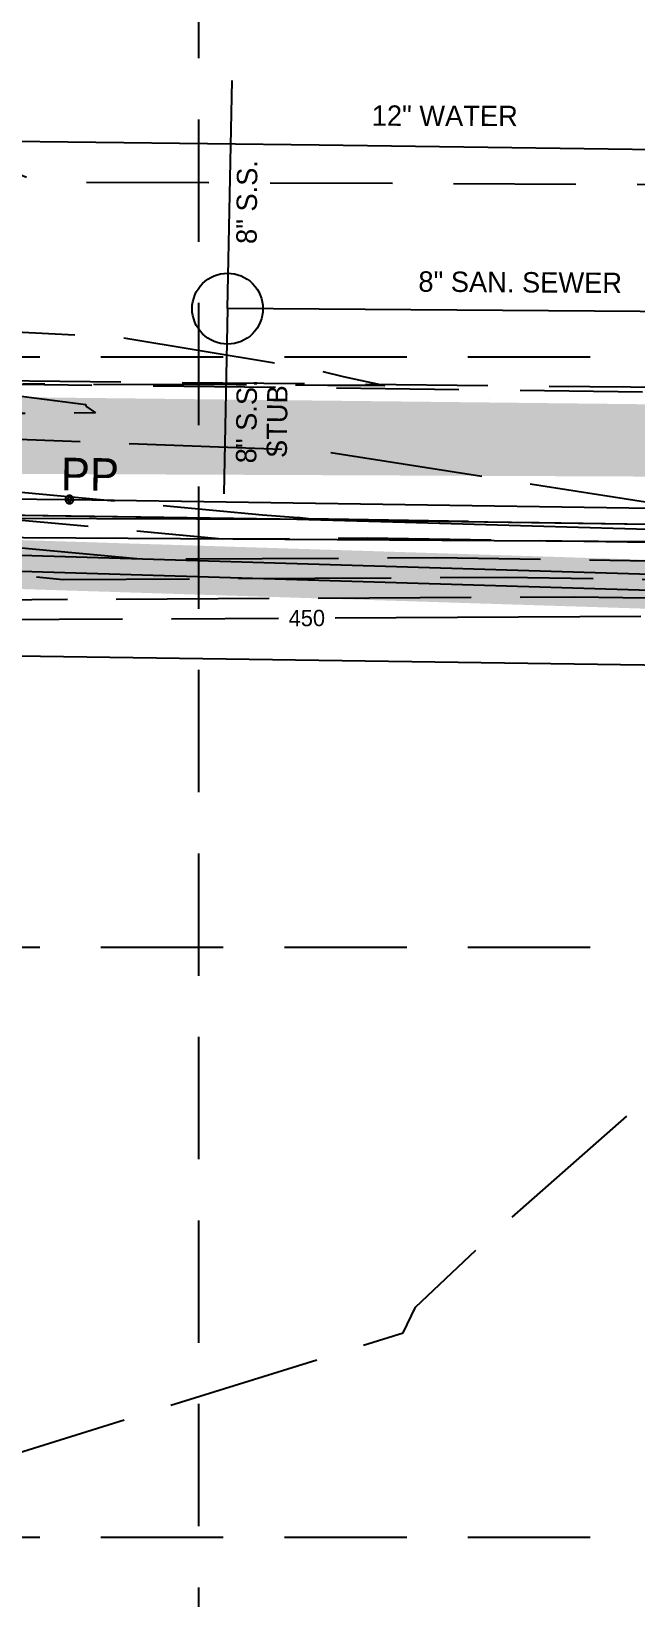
# Model space of a CAD drawing. Header units: inches. Extents: x 2439273 to 2445077, y 7048639 to 7057917.
# Drawn here: x 2440397.7 to 2440545.9, y 7053987 to 7054371.1 of the extents above; entities that cross this region are included whole.
import ezdxf
from ezdxf.enums import TextEntityAlignment as Align

# ---------------------------------------------------------------- set-up
doc = ezdxf.new("R2010")
doc.units = ezdxf.units.IN
doc.header["$LTSCALE"] = 300
doc.header["$MEASUREMENT"] = 0
for name, pattern in [('DASHED', [0.29, 0.25, -0.04]), ('DASHED2', [0.15, 0.1, -0.05]), ('DASHEDX2', [0.165, 0.125, -0.04]), ('FENCELINE1', [1.28, 0.5, -0.1, 0.08, -0.1, 0.5]), ('HIDDEN', [0.375, 0.25, -0.125]), ('PHANTOM', [4.25, 3.5, -0.15, 0.15, -0.15, 0.15, -0.15])]:
    doc.linetypes.add(name, pattern=pattern)
for name, color, linetype in [('BOUNDARY', 24, 'PHANTOM'), ('DRAINAGE_AREA', 250, 'DASHEDX2'), ('EC', 43, 'DASHEDX2'), ('GRID', 254, 'HIDDEN'), ('LIMITS OF DISTURBANCE', 1, 'HIDDEN'), ('new', 3, 'Continuous'), ('PAVE', 10, 'Continuous'), ('PC', 43, 'DASHEDX2')]:
    doc.layers.add(name, color=color, linetype=linetype)
doc.styles.add('TMODELF', font='tmodelf')

msp = doc.modelspace()

# ---------------------------------------------------------------- linework, layer by layer
at = {"layer": 'BOUNDARY', "color": 7, "linetype": 'Continuous', "flags": 128}
for points in [[(2440510.05, 7054281.02), (2440510.05, 7054281.02), (2440510.05, 7054281.02), (2440510.05, 7054281.02), (2440510.05, 7054281.02), (2440510.05, 7054281.02), (2440510.05, 7054281.02), (2440510.05, 7054281.02), (2440510.05, 7054281.02), (2440510.05, 7054281.02), (2440510.05, 7054281.02), (2440510.05, 7054281.02), (2440510.05, 7054281.02), (2440510.05, 7054281.02), (2440510.05, 7054281.02), (2440510.05, 7054281.02), (2440510.05, 7054281.02), (2440510.05, 7054281.02), (2440510.05, 7054281.02), (2440510.05, 7054281.02), (2440510.05, 7054281.02), (2440510.05, 7054281.02), (2440510.05, 7054281.02), (2440510.05, 7054281.02), (2440510.05, 7054281.02), (2440510.05, 7054281.02), (2440510.05, 7054281.02), (2440510.05, 7054281.02), (2440510.05, 7054281.02), (2440510.05, 7054281.02), (2440510.05, 7054281.02), (2440510.05, 7054281.02), (2440510.05, 7054281.02), (2440510.05, 7054281.02), (2440510.05, 7054281.02), (2440510.05, 7054281.02), (2440510.05, 7054281.02), (2440510.05, 7054281.02), (2440510.05, 7054281.02), (2440510.05, 7054281.02), (2440510.05, 7054281.02), (2440510.05, 7054281.02), (2440510.05, 7054281.02), (2440510.05, 7054281.02), (2440510.05, 7054281.02), (2440510.05, 7054281.02), (2440510.05, 7054281.02), (2440510.05, 7054281.02), (2440510.05, 7054281.02), (2440510.05, 7054281.02), (2440510.05, 7054281.02), (2440510.05, 7054281.02), (2440510.05, 7054281.02), (2440510.05, 7054281.02), (2440510.05, 7054281.02), (2440510.05, 7054281.02), (2440510.05, 7054281.02), (2440510.05, 7054281.02), (2440510.05, 7054281.02), (2440510.05, 7054281.02), (2440510.05, 7054281.02), (2440510.05, 7054281.02), (2440510.05, 7054281.02), (2440510.05, 7054281.02), (2440510.05, 7054281.02), (2440510.05, 7054281.02), (2440510.05, 7054281.02), (2440510.05, 7054281.02), (2440510.05, 7054281.02), (2440510.05, 7054281.02), (2440510.05, 7054281.02), (2440510.05, 7054281.02), (2440510.05, 7054281.02), (2440510.05, 7054281.02), (2440510.05, 7054281.02), (2440510.05, 7054281.02), (2440510.05, 7054281.02), (2440510.05, 7054281.02), (2440510.05, 7054281.02), (2440510.05, 7054281.02), (2440510.05, 7054281.02), (2440510.05, 7054281.02), (2440510.05, 7054281.02), (2440510.05, 7054281.02), (2440510.05, 7054281.02), (2440510.05, 7054281.02), (2440510.05, 7054281.02), (2440510.05, 7054281.02), (2440510.05, 7054281.02), (2440510.05, 7054281.02), (2440510.05, 7054281.02), (2440510.05, 7054281.02), (2440510.05, 7054281.02), (2440510.05, 7054281.02), (2440510.05, 7054281.02), (2440510.05, 7054281.02), (2440510.05, 7054281.02), (2440510.05, 7054281.02), (2440510.05, 7054281.02), (2440510.05, 7054281.02), (2440510.05, 7054281.02), (2440510.05, 7054281.02)], [(2440510.05, 7054281.02), (2440510.05, 7054281.02), (2440510.05, 7054281.02), (2440510.05, 7054281.02), (2440510.05, 7054281.02), (2440510.05, 7054281.02), (2440510.05, 7054281.02), (2440510.05, 7054281.02), (2440510.05, 7054281.02), (2440510.05, 7054281.02), (2440510.05, 7054281.02), (2440510.05, 7054281.02), (2440510.05, 7054281.02), (2440510.05, 7054281.02), (2440510.05, 7054281.02), (2440510.05, 7054281.02), (2440510.05, 7054281.02), (2440510.05, 7054281.02), (2440510.05, 7054281.02), (2440510.05, 7054281.02), (2440510.05, 7054281.02), (2440510.05, 7054281.02), (2440510.05, 7054281.02), (2440510.05, 7054281.02), (2440510.05, 7054281.02), (2440510.05, 7054281.02), (2440510.05, 7054281.02), (2440510.05, 7054281.02), (2440510.05, 7054281.02), (2440510.05, 7054281.02), (2440510.05, 7054281.02), (2440510.05, 7054281.02), (2440510.05, 7054281.02), (2440510.05, 7054281.02), (2440510.05, 7054281.02), (2440510.05, 7054281.02), (2440510.05, 7054281.02), (2440510.05, 7054281.02), (2440510.05, 7054281.02), (2440510.05, 7054281.02), (2440510.05, 7054281.02), (2440510.05, 7054281.02), (2440510.05, 7054281.02), (2440510.05, 7054281.02), (2440510.05, 7054281.02), (2440510.05, 7054281.02), (2440510.05, 7054281.02), (2440510.05, 7054281.02), (2440510.05, 7054281.02), (2440510.05, 7054281.02), (2440510.05, 7054281.02), (2440510.05, 7054281.02), (2440510.05, 7054281.02), (2440510.05, 7054281.02), (2440510.05, 7054281.02), (2440510.05, 7054281.02), (2440510.05, 7054281.02), (2440510.05, 7054281.02), (2440510.05, 7054281.02), (2440510.05, 7054281.02), (2440510.05, 7054281.02), (2440510.05, 7054281.02), (2440510.05, 7054281.02), (2440510.05, 7054281.02), (2440510.05, 7054281.02), (2440510.05, 7054281.02), (2440510.05, 7054281.02), (2440510.05, 7054281.02), (2440510.05, 7054281.02), (2440510.05, 7054281.02), (2440510.05, 7054281.02), (2440510.05, 7054281.02), (2440510.05, 7054281.02), (2440510.05, 7054281.02), (2440510.05, 7054281.02), (2440510.05, 7054281.02), (2440510.05, 7054281.02), (2440510.05, 7054281.02), (2440510.05, 7054281.02), (2440510.05, 7054281.02), (2440510.05, 7054281.02), (2440510.05, 7054281.02), (2440510.05, 7054281.02), (2440510.05, 7054281.02), (2440510.05, 7054281.02), (2440510.05, 7054281.02), (2440510.05, 7054281.02), (2440510.05, 7054281.02), (2440510.05, 7054281.02), (2440510.05, 7054281.02), (2440510.05, 7054281.02), (2440510.05, 7054281.02), (2440510.05, 7054281.02), (2440510.05, 7054281.02), (2440510.05, 7054281.02), (2440510.05, 7054281.02), (2440510.05, 7054281.02), (2440510.05, 7054281.02), (2440510.05, 7054281.02), (2440510.05, 7054281.02), (2440510.05, 7054281.02), (2440510.05, 7054281.02)], [(2440407.29, 7054256.3), (2440407.29, 7054256.3), (2440407.29, 7054256.3), (2440407.29, 7054256.3), (2440407.29, 7054256.3), (2440407.29, 7054256.3), (2440407.29, 7054256.3), (2440407.29, 7054256.3), (2440407.29, 7054256.3), (2440407.29, 7054256.3), (2440407.29, 7054256.3), (2440407.29, 7054256.3), (2440407.29, 7054256.3), (2440407.29, 7054256.3), (2440407.29, 7054256.3), (2440407.29, 7054256.3), (2440407.29, 7054256.3), (2440407.29, 7054256.3), (2440407.29, 7054256.3), (2440407.29, 7054256.3), (2440407.29, 7054256.3), (2440407.29, 7054256.3), (2440407.29, 7054256.3), (2440407.29, 7054256.3), (2440407.29, 7054256.3), (2440407.29, 7054256.3), (2440407.29, 7054256.3), (2440407.29, 7054256.3), (2440407.29, 7054256.3), (2440407.29, 7054256.3), (2440407.29, 7054256.3), (2440407.29, 7054256.3), (2440407.29, 7054256.3), (2440407.29, 7054256.3), (2440407.29, 7054256.3), (2440407.29, 7054256.3), (2440407.29, 7054256.3), (2440407.29, 7054256.3), (2440407.29, 7054256.3), (2440407.29, 7054256.3), (2440407.29, 7054256.3), (2440407.29, 7054256.3), (2440407.29, 7054256.3), (2440407.29, 7054256.3), (2440407.29, 7054256.3), (2440407.29, 7054256.3), (2440407.29, 7054256.3), (2440407.29, 7054256.3), (2440407.29, 7054256.3), (2440407.29, 7054256.3), (2440407.29, 7054256.3), (2440407.29, 7054256.3), (2440407.29, 7054256.3), (2440407.29, 7054256.3), (2440407.29, 7054256.3), (2440407.29, 7054256.3), (2440407.29, 7054256.3), (2440407.29, 7054256.3), (2440407.29, 7054256.3), (2440407.29, 7054256.3), (2440407.29, 7054256.3), (2440407.29, 7054256.3), (2440407.29, 7054256.3), (2440407.29, 7054256.3), (2440407.29, 7054256.3), (2440407.29, 7054256.3), (2440407.29, 7054256.3), (2440407.29, 7054256.3), (2440407.29, 7054256.3), (2440407.29, 7054256.3), (2440407.29, 7054256.3), (2440407.29, 7054256.3), (2440407.29, 7054256.3), (2440407.29, 7054256.3), (2440407.29, 7054256.3), (2440407.29, 7054256.3), (2440407.29, 7054256.3), (2440407.29, 7054256.3), (2440407.29, 7054256.3), (2440407.29, 7054256.3), (2440407.29, 7054256.3), (2440407.29, 7054256.3), (2440407.29, 7054256.3), (2440407.29, 7054256.3), (2440407.29, 7054256.3), (2440407.29, 7054256.3), (2440407.29, 7054256.3), (2440407.29, 7054256.3), (2440407.29, 7054256.3), (2440407.29, 7054256.3), (2440407.29, 7054256.3), (2440407.29, 7054256.3), (2440407.29, 7054256.3), (2440407.29, 7054256.3), (2440407.29, 7054256.3), (2440407.29, 7054256.3), (2440407.29, 7054256.3), (2440407.29, 7054256.3), (2440407.29, 7054256.3), (2440407.29, 7054256.3), (2440407.29, 7054256.3), (2440407.29, 7054256.3)], [(2440407.29, 7054256.3), (2440407.29, 7054256.3), (2440407.29, 7054256.3), (2440407.29, 7054256.3), (2440407.29, 7054256.3), (2440407.29, 7054256.3), (2440407.29, 7054256.3), (2440407.29, 7054256.3), (2440407.29, 7054256.3), (2440407.29, 7054256.3), (2440407.29, 7054256.3), (2440407.29, 7054256.3), (2440407.29, 7054256.3), (2440407.29, 7054256.3), (2440407.29, 7054256.3), (2440407.29, 7054256.3), (2440407.29, 7054256.3), (2440407.29, 7054256.3), (2440407.29, 7054256.3), (2440407.29, 7054256.3), (2440407.29, 7054256.3), (2440407.29, 7054256.3), (2440407.29, 7054256.3), (2440407.29, 7054256.3), (2440407.29, 7054256.3), (2440407.29, 7054256.3), (2440407.29, 7054256.3), (2440407.29, 7054256.3), (2440407.29, 7054256.3), (2440407.29, 7054256.3), (2440407.29, 7054256.3), (2440407.29, 7054256.3), (2440407.29, 7054256.3), (2440407.29, 7054256.3), (2440407.29, 7054256.3), (2440407.29, 7054256.3), (2440407.29, 7054256.3), (2440407.29, 7054256.3), (2440407.29, 7054256.3), (2440407.29, 7054256.3), (2440407.29, 7054256.3), (2440407.29, 7054256.3), (2440407.29, 7054256.3), (2440407.29, 7054256.3), (2440407.29, 7054256.3), (2440407.29, 7054256.3), (2440407.29, 7054256.3), (2440407.29, 7054256.3), (2440407.29, 7054256.3), (2440407.29, 7054256.3), (2440407.29, 7054256.3), (2440407.29, 7054256.3), (2440407.29, 7054256.3), (2440407.29, 7054256.3), (2440407.29, 7054256.3), (2440407.29, 7054256.3), (2440407.29, 7054256.3), (2440407.29, 7054256.3), (2440407.29, 7054256.3), (2440407.29, 7054256.3), (2440407.29, 7054256.3), (2440407.29, 7054256.3), (2440407.29, 7054256.3), (2440407.29, 7054256.3), (2440407.29, 7054256.3), (2440407.29, 7054256.3), (2440407.29, 7054256.3), (2440407.29, 7054256.3), (2440407.29, 7054256.3), (2440407.29, 7054256.3), (2440407.29, 7054256.3), (2440407.29, 7054256.3), (2440407.29, 7054256.3), (2440407.29, 7054256.3), (2440407.29, 7054256.3), (2440407.29, 7054256.3), (2440407.29, 7054256.3), (2440407.29, 7054256.3), (2440407.29, 7054256.3), (2440407.29, 7054256.3), (2440407.29, 7054256.3), (2440407.29, 7054256.3), (2440407.29, 7054256.3), (2440407.29, 7054256.3), (2440407.29, 7054256.3), (2440407.29, 7054256.3), (2440407.29, 7054256.3), (2440407.29, 7054256.3), (2440407.29, 7054256.3), (2440407.29, 7054256.3), (2440407.29, 7054256.3), (2440407.29, 7054256.3), (2440407.29, 7054256.3), (2440407.29, 7054256.3), (2440407.29, 7054256.3), (2440407.29, 7054256.3), (2440407.29, 7054256.3), (2440407.29, 7054256.3), (2440407.29, 7054256.3), (2440407.29, 7054256.3), (2440407.29, 7054256.3), (2440407.29, 7054256.3)]]:
    msp.add_lwpolyline(points, close=True, dxfattribs=at)
for points in [[(2439892.07, 7053268.9), (2439901.69, 7054259.57), (2440742.68, 7054247.5), (2441794.56, 7054242.16), (2442795.54, 7052844.24), (2441884.27, 7052132.52)], [(2439892.07, 7053268.9), (2439901.69, 7054259.57), (2440742.68, 7054247.5), (2441794.56, 7054242.16), (2442795.54, 7052844.24), (2441884.27, 7052132.52)], [(2441887.27, 7052134.87), (2442552.74, 7052654.61), (2442674.12, 7053013.8), (2441794.56, 7054242.16), (2440742.68, 7054247.5), (2440741.35, 7054212.88), (2439984.36, 7054223.74)], [(2441887.27, 7052134.87), (2442552.74, 7052654.61), (2442674.12, 7053013.8), (2441794.56, 7054242.16), (2440742.68, 7054247.5), (2440741.35, 7054212.88), (2439984.36, 7054223.74)]]:
    msp.add_lwpolyline(points, dxfattribs=at)
at = {"layer": 'DRAINAGE_AREA', "color": 7, "linetype": 'DASHED', "const_width": 12, "flags": 128}
msp.add_lwpolyline([(2439927.07, 7054255.07), (2439929, 7054280.67), (2440619.13, 7054272.87), (2440855.12, 7054286.63), (2440930.94, 7054296.79), (2440991.18, 7054326.33), (2441067.88, 7054375.23), (2441071.55, 7054382.41), (2441083.37, 7054409.11), (2441093.7, 7054436.41), (2441102.52, 7054464.23), (2441109.8, 7054492.51), (2441115.51, 7054521.14), (2441119.64, 7054550.03), (2441122.27, 7054580.2), (2441123.39, 7054633.45), (2441123.9, 7054697.01), (2441123.48, 7054712.77), (2441123.62, 7054716.48), (2441124.04, 7054720.63), (2441124.71, 7054724.75), (2441125.63, 7054728.83), (2441126.79, 7054732.83), (2441128.2, 7054736.76), (2441129.84, 7054740.6), (2441131.83, 7054744.54), (2441135.13, 7054750.24), (2441136.03, 7054750.97), (2441181.58, 7054821.94), (2441182.94, 7054829.74), (2441210.98, 7054875.68), (2441225.67, 7054901.14), (2441239.01, 7054927.69), (2441250.75, 7054954.57), (2441261.02, 7054982.05), (2441262.65, 7054987.25), (2441028.19, 7055347.34), (2440803.32, 7055658.83), (2441025.73, 7055819.69), (2441064.92, 7055847.87), (2441219.34, 7055672.43), (2441244.56, 7055582.88), (2441412.53, 7055388.63), (2441492.49, 7055285.2), (2441504.9, 7055234.59), (2441580.85, 7055211.59), (2441610.78, 7055078.31), (2441748.83, 7054649.57), (2441766.62, 7054624.73)], dxfattribs=at)
msp.add_lwpolyline([(2442339.33, 7052488.11), (2441944.32, 7053038.98), (2441425.83, 7053529.27), (2440720.64, 7053748.87), (2440182.82, 7053976.89), (2439984.74, 7054187.38), (2439927.07, 7054255.07), (2441797.82, 7054196.27), (2442649.46, 7053003.31), (2442524.18, 7052632.56), (2442339.33, 7052488.11)], close=True, dxfattribs=at)
at = {"layer": 'EC', "color": 43, "linetype": 'DASHEDX2', "flags": 128}
for points in [[(2440179.48, 7054311.04), (2440228.46, 7054304.74), (2440251.32, 7054301.8), (2440311.35, 7054299.49), (2440346.02, 7054300.09), (2440352.83, 7054299.01), (2440351.47, 7054302.62), (2440354.03, 7054302.73), (2440366.02, 7054298.87), (2440419.65, 7054296.08), (2440466.49, 7054288.32), (2440474.14, 7054286.45), (2440484.36, 7054284.27), (2440470.31, 7054284.31), (2440447.9, 7054284.41), (2440395.65, 7054284.63), (2440393.7, 7054284.18), (2440385.04, 7054282.71), (2440375.62, 7054282.84), (2440374.14, 7054282.89), (2440367.27, 7054284.28), (2440374.05, 7054281.49), (2440378.25, 7054281.68), (2440385.07, 7054281.57), (2440390.74, 7054282.27), (2440411.08, 7054279.6), (2440411.09, 7054279.23), (2440413.4, 7054277.56), (2440382.9, 7054277.35), (2440376.19, 7054277.98), (2440365.07, 7054277.99), (2440365.53, 7054279.74), (2440365.48, 7054280.17), (2440362.04, 7054284.1), (2440361.79, 7054284.88), (2440349.92, 7054285.11), (2440289.39, 7054285.49), (2440268.04, 7054285.69), (2440233.26, 7054285.81), (2440233.29, 7054283.23), (2440205.43, 7054281.64), (2440205.6, 7054280.37), (2440205.82, 7054276.65), (2440220.41, 7054267.86), (2440181.75, 7054275.82), (2440114.02, 7054273.57), (2440138.91, 7054255.4), (2440233.18, 7054262.02), (2440241.41, 7054262.5), (2440243.67, 7054262.5), (2440268.89, 7054271.86), (2440321.78, 7054269.75), (2440353.91, 7054272.65), (2440378.69, 7054272.29), (2440394.51, 7054271.1), (2440468.4, 7054268.29), (2440559.88, 7054253.94), (2440560.63, 7054253.92), (2440653.9, 7054251.98), (2440702.3, 7054253.55), (2440741.41, 7054255.03), (2440758.5, 7054253.81), (2440760.27, 7054253.45), (2440762, 7054253.65), (2440811.38, 7054254.09)], [(2439842.19, 7054265.46), (2439863.76, 7054263.3), (2439864.41, 7054263.25), (2439865.05, 7054263.13), (2439865.68, 7054262.94), (2439866.28, 7054262.69), (2439866.84, 7054262.47), (2439867.37, 7054262.19), (2439867.86, 7054261.85), (2439868.32, 7054261.46), (2439868.69, 7054261.08), (2439869.12, 7054260.76), (2439873.75, 7054257.75), (2439875.05, 7054256.33), (2439880.36, 7054253.31), (2439902.22, 7054257.08), (2439902.6, 7054256.8), (2439903.43, 7054256.94), (2439938.28, 7054253.1), (2439943.52, 7054255.01), (2439989.67, 7054268.68), (2440026.09, 7054246.88), (2440059.04, 7054247.55), (2440130.13, 7054247.38), (2440154.46, 7054246.97), (2440234.77, 7054249.62), (2440248.34, 7054249.36), (2440339.55, 7054250.11), (2440344.8, 7054250), (2440371.28, 7054253.5), (2440444.47, 7054246.7), (2440480.07, 7054246.88), (2440559.75, 7054245.68), (2440573.88, 7054245.37), (2440652.57, 7054243.44), (2440674.24, 7054244.76), (2440738.9, 7054248.01), (2440743, 7054248.16), (2440743.52, 7054248.13), (2440754.35, 7054245.95), (2440764.95, 7054247.16), (2440839.16, 7054247.82), (2440860.07, 7054248), (2440942.79, 7054247.46), (2440961.65, 7054246.82), (2441047.75, 7054246.14), (2441076.04, 7054245.62), (2441104.51, 7054246.06), (2441192.22, 7054247.19), (2441273.8, 7054246.08), (2441294.9, 7054245.99), (2441355.11, 7054246.96), (2441380.18, 7054247.36), (2441446.45, 7054246.45), (2441470, 7054246.24), (2441531.65, 7054243.42), (2441560.94, 7054243.28), (2441629.77, 7054243.74), (2441649.54, 7054243.33), (2441712.19, 7054254.87), (2441726.15, 7054255.94), (2441736.6, 7054263.07)], [(2439866.91, 7054245.35), (2439884.69, 7054235.23), (2439892.75, 7054236.62), (2439902.93, 7054229.03), (2439925.43, 7054232.94), (2439941.34, 7054231.18), (2439972.32, 7054242.53), (2439997.46, 7054249.97), (2440017.3, 7054238.09), (2440080.15, 7054239.38), (2440119.71, 7054239.29), (2440172.54, 7054238.39), (2440215.7, 7054239.81), (2440263.86, 7054238.89), (2440311, 7054239.28), (2440356.21, 7054238.36), (2440369.3, 7054240.09), (2440405.47, 7054236.72), (2440513.94, 7054237.27), (2440558.33, 7054236.6), (2440608.69, 7054235.5), (2440651.34, 7054234.45), (2440706.64, 7054237.83), (2440742.54, 7054239.63), (2440748.43, 7054238.45), (2440767.89, 7054240.66), (2440814.81, 7054241.08), (2440861.39, 7054241.48), (2440913.79, 7054241.14), (2440961.97, 7054239.51), (2441016.79, 7054239.08), (2441076.2, 7054237.97), (2441136, 7054238.9), (2441191.83, 7054239.62), (2441243.77, 7054238.92), (2441295.3, 7054238.68), (2441330.5, 7054239.25), (2441380.95, 7054240.05), (2441419.66, 7054239.52), (2441470.11, 7054239.06), (2441506.04, 7054237.42), (2441563.37, 7054237.15), (2441604.15, 7054237.42), (2441650.77, 7054236.44), (2441687.34, 7054243.18), (2441731.14, 7054246.54), (2441763.89, 7054268.91)], [(2439884.3, 7054227.65), (2439886.86, 7054226.19), (2439888.02, 7054226.39), (2439903.09, 7054215.14), (2439936.42, 7054220.94), (2439942.87, 7054220.22), (2439986.72, 7054236.28), (2440001.35, 7054240.62), (2440012.9, 7054233.7), (2440090.71, 7054235.3), (2440114.51, 7054235.24), (2440181.58, 7054234.1), (2440206.17, 7054234.91), (2440271.62, 7054233.66), (2440296.73, 7054233.86), (2440361.92, 7054232.53), (2440368.31, 7054233.38), (2440385.98, 7054231.73), (2440530.87, 7054232.47), (2440557.62, 7054232.06), (2440626.1, 7054230.56), (2440650.72, 7054229.96), (2440722.84, 7054234.36), (2440742.28, 7054235.34), (2440745.47, 7054234.7), (2440769.37, 7054237.42), (2440802.64, 7054237.71), (2440862.06, 7054238.22), (2440899.29, 7054237.98), (2440962.13, 7054235.85), (2441001.31, 7054235.55), (2441076.28, 7054234.15), (2441151.74, 7054235.32), (2441191.64, 7054235.84), (2441228.75, 7054235.33), (2441295.5, 7054235.03), (2441318.19, 7054235.4), (2441381.33, 7054236.4), (2441406.26, 7054236.06), (2441470.16, 7054235.48), (2441493.24, 7054234.42), (2441564.59, 7054234.08), (2441591.35, 7054234.26), (2441651.38, 7054233), (2441674.91, 7054237.33), (2441733.63, 7054241.84), (2441777.54, 7054271.83)], [(2439854.26, 7054255.85), (2439864.43, 7054254.83), (2439864.73, 7054254.8), (2439865.03, 7054254.75), (2439865.33, 7054254.66), (2439865.61, 7054254.54), (2439865.88, 7054254.43), (2439866.13, 7054254.3), (2439866.36, 7054254.14), (2439866.57, 7054253.96), (2439866.75, 7054253.78), (2439866.95, 7054253.63), (2439869.13, 7054252.21), (2439869.75, 7054251.54), (2439882.52, 7054244.27), (2439897.49, 7054246.85), (2439902.76, 7054242.91), (2439914.43, 7054244.94), (2439939.81, 7054242.14), (2439957.92, 7054248.77), (2439993.56, 7054259.33), (2440021.7, 7054242.49), (2440069.6, 7054243.47), (2440124.92, 7054243.34), (2440163.5, 7054242.68), (2440225.23, 7054244.72), (2440256.1, 7054244.13), (2440325.28, 7054244.7), (2440350.51, 7054244.18), (2440370.29, 7054246.79), (2440424.97, 7054241.71), (2440497.01, 7054242.08), (2440559.04, 7054241.14), (2440591.28, 7054240.43), (2440651.96, 7054238.95), (2440690.44, 7054241.3), (2440742.81, 7054243.92), (2440751.39, 7054242.2), (2440766.42, 7054243.91), (2440826.99, 7054244.45), (2440860.73, 7054244.74), (2440928.29, 7054244.3), (2440961.81, 7054243.17), (2441032.27, 7054242.61), (2441076.12, 7054241.8), (2441120.25, 7054242.48), (2441192.03, 7054243.4), (2441258.79, 7054242.5), (2441295.1, 7054242.34), (2441342.8, 7054243.1), (2441380.57, 7054243.7), (2441433.06, 7054242.99), (2441470.06, 7054242.65), (2441518.85, 7054240.42), (2441562.16, 7054240.21), (2441616.96, 7054240.58), (2441650.16, 7054239.88), (2441699.76, 7054249.02), (2441728.65, 7054251.24), (2441732.81, 7054254.08)], [(2440095.98, 7053988.41), (2440211.79, 7054025.02), (2440255.41, 7054030.92), (2440288.43, 7054022.72), (2440323.25, 7054026.05), (2440376.79, 7054016.94), (2440488.83, 7054051.99), (2440491.9, 7054058.23), (2440509.92, 7054075.35), (2440568.35, 7054126.66), (2440578.74, 7054150.99), (2440652.97, 7054176.71), (2440703.37, 7054179.5), (2440739.73, 7054177.3), (2440750.16, 7054187.42), (2440762.16, 7054229.77), (2440772.32, 7054230.93), (2440778.3, 7054230.98), (2440863.39, 7054231.7), (2440870.28, 7054231.65), (2440962.44, 7054228.54), (2440970.35, 7054228.48), (2441076.44, 7054226.51), (2441183.23, 7054228.16), (2441191.25, 7054228.27), (2441198.71, 7054228.16), (2441267.61, 7054227.85), (2441290.26, 7054225.9), (2441293.79, 7054225.18), (2441296.13, 7054225.56), (2441298.21, 7054225.37), (2441299.85, 7054225.71), (2441303.45, 7054225.19), (2441305.19, 7054225.9), (2441376.49, 7054226.99), (2441380.09, 7054226.7), (2441382.36, 7054226.74), (2441458.47, 7054225.9), (2441456.22, 7054191.72), (2441482.13, 7054191.11), (2441498.88, 7054218.78), (2441571.66, 7054223.1), (2441571.41, 7054225.17), (2441572.32, 7054225.8), (2441648.52, 7054222.35), (2441650.14, 7054222.92), (2441652.59, 7054222.68), (2441654.75, 7054223.55), (2441658.79, 7054223.08), (2441662.8, 7054223.01), (2441712.41, 7054223.01), (2441717.12, 7054221.83), (2441725.96, 7054221.7), (2441732.07, 7054221.27), (2441742.21, 7054223.59), (2441780.41, 7054256.75)]]:
    msp.add_lwpolyline(points, dxfattribs=at)
at = {"layer": 'EC', "color": 43, "linetype": 'DASHED', "flags": 128}
for points in [[(2440343.36, 7054258.1), (2440366.2, 7054259.41), (2440372.27, 7054260.21), (2440454.37, 7054252.58), (2440462, 7054252), (2440463.63, 7054251.94), (2440465.65, 7054251.63), (2440560.29, 7054250.07), (2440600.58, 7054249.22), (2440653.19, 7054247.93), (2440658.04, 7054248.23), (2440672.54, 7054248.96), (2440742.21, 7054251.6), (2440751.01, 7054250.97), (2440757.31, 7054249.7), (2440763.47, 7054250.4), (2440848.43, 7054251.16)], [(2440472.18, 7054227.28), (2440547.8, 7054227.67), (2440556.91, 7054227.53), (2440643.5, 7054225.62), (2440650.11, 7054225.46), (2440739.04, 7054230.9), (2440742.02, 7054231.05), (2440742.51, 7054230.95), (2440770.84, 7054234.17), (2440790.47, 7054234.35), (2440862.72, 7054234.96), (2440884.79, 7054234.82), (2440962.28, 7054232.2), (2440967.12, 7054232.16)], [(2439933.71, 7054204.28), (2439944.6, 7054205.17), (2439972.09, 7054219.41), (2440001.12, 7054230.04), (2440005.25, 7054231.26), (2440008.51, 7054229.31), (2440101.27, 7054231.21), (2440109.3, 7054231.2), (2440190.62, 7054229.81), (2440196.64, 7054230), (2440279.38, 7054228.42), (2440282.45, 7054228.45), (2440345.96, 7054227.15), (2440359.36, 7054219.49), (2440368.07, 7054208.64), (2440374.96, 7054223.63), (2440382.7, 7054226.83), (2440458.31, 7054227.21)]]:
    msp.add_lwpolyline(points, dxfattribs=at)
at = {"layer": 'GRID', "linetype": 'HIDDEN', "ltscale": 0.4}
for p, q in [((2440439.2, 7049369.53), (2440438.42, 7057759.63)), ((2439424.76, 7054291.31), (2444925.44, 7054291.31)), ((2439424.76, 7054146.56), (2444925.44, 7054146.56)), ((2439424.76, 7054001.8), (2444925.44, 7054001.8))]:
    msp.add_line(p, q, dxfattribs=at)
at = {"layer": 'LIMITS OF DISTURBANCE', "linetype": 'HIDDEN', "ltscale": 0.5, "const_width": 10, "flags": 128}
msp.add_lwpolyline([(2442127.26, 7051363.13), (2442204.09, 7051407.4), (2442248.38, 7051334.22), (2442321.6, 7051300.79), (2442978.74, 7051264.65), (2442873.88, 7051467.94), (2442844.44, 7051663.98), (2442837.95, 7051847.23), (2442855.8, 7052101.84), (2442920.69, 7052448.89), (2442846.06, 7052487.81), (2442745.47, 7052429.43), (2442638.38, 7052301.31), (2442479.38, 7052533.22), (2442601.96, 7052602.51), (2442577.23, 7052676.96), (2442623.92, 7052843.85), (2442677.39, 7052988.58), (2442817.73, 7052854.99), (2442880.11, 7052869.46), (2442848.94, 7052940.23), (2441864.58, 7054261.3), (2440019.52, 7054269.21), (2440021.06, 7054291.38), (2439890.93, 7054291.38), (2439873.84, 7053725.81), (2439992.24, 7053477.48), (2440095.11, 7053461.96), (2440589.34, 7053162.55), (2441040.79, 7052879.46), (2441280.09, 7052734.83), (2441479.14, 7052560.14), (2441546.56, 7052439.76), (2441527.16, 7052421.21), (2441549.25, 7052380.14), (2441642.5, 7052242.64), (2441664.33, 7052251.23), (2441824.68, 7051951.87), (2441858.86, 7051917.87), (2441968.47, 7052034.67), (2442364.55, 7052357.17), (2442528.26, 7052145), (2442257.34, 7051826.22), (2442200.93, 7051726.79), (2442147.48, 7051624.4), (2442128.18, 7051520.52), (2442178.81, 7051440.13), (2442105.98, 7051398.87), (2442104.54, 7051397.79), (2442122.55, 7051359.6)], close=True, dxfattribs=at)
at = {"layer": 'new', "color": 7, "linetype": 'DASHED2', "flags": 128}
msp.add_lwpolyline([(2440367.54, 7054334.86), (2440376.77, 7054337.91), (2440389.76, 7054338.18), (2440399.17, 7054334.2), (2440600.16, 7054333.41), (2440616.96, 7054334.11), (2440633.7, 7054335.81), (2440650.3, 7054338.51), (2440666.71, 7054342.19), (2440682.88, 7054346.83), (2440698.74, 7054352.43), (2440714.24, 7054358.96), (2440729.33, 7054366.4), (2440746.44, 7054376.27), (2440750.06, 7054380.43), (2440762.38, 7054389.18), (2440767.36, 7054390.72), (2440788.47, 7054408.57), (2440799.96, 7054419.44), (2440810.73, 7054431.02), (2440820.76, 7054443.26), (2440829.99, 7054456.11), (2440838.39, 7054469.51), (2440845.93, 7054483.42), (2440852.58, 7054497.78), (2440858.3, 7054512.53), (2440863.08, 7054527.61), (2440866.38, 7054540.62), (2440870.02, 7054558.53), (2440872.68, 7054576.62), (2440874.34, 7054594.83), (2440875.01, 7054613.1), (2440874.76, 7054629.86), (2440875.6, 7054690.63), (2440874.89, 7054708.42), (2440875.18, 7054726.23), (2440876.47, 7054744), (2440878.76, 7054761.66), (2440882.03, 7054779.17), (2440886.28, 7054796.46), (2440891.49, 7054813.5), (2440897.65, 7054830.21), (2440904.74, 7054846.55), (2440912.74, 7054862.46), (2440921.61, 7054877.9), (2440928.09, 7054888.03), (2440940.18, 7054909.27), (2440942.12, 7054915.82), (2440947.18, 7054923.75), (2440952.03, 7054928.22), (2440973.01, 7054963.21), (2440987.49, 7054986.4), (2440996.95, 7055000.46), (2441005.56, 7055015.05), (2441013.3, 7055030.12), (2441020.13, 7055045.62), (2441026.36, 7055062.54)], dxfattribs=at)
at = {"layer": 'new', "color": 3, "linetype": 'Continuous', "flags": 128}
msp.add_lwpolyline([(2440782.39, 7054364.76), (2440782.39, 7054364.76, -0.145418), (2440603.21, 7054301.99), (2440603.21, 7054301.99), (2440445.81, 7054303.12)], format="xyb", dxfattribs=at)
for points in [[(2440445.81, 7054303.12), (2440446.93, 7054359.1)], [(2440386, 7054344.27), (2440468.3, 7054343.27), (2440621.83, 7054341.13)], [(2440445.81, 7054303.12), (2440444.89, 7054257.68)], [(2439885.01, 7053668.74), (2439888.94, 7053859.82), (2439894.09, 7054055.82), (2439897.42, 7054244.69), (2439898.57, 7054264.08), (2439919.33, 7054263.85), (2440162.93, 7054259.55), (2440342.54, 7054256.94), (2440407.04, 7054256.3), (2440626.5, 7054253.03), (2440858.24, 7054251.7), (2440885.2, 7054251.51)]]:
    msp.add_lwpolyline(points, dxfattribs=at)
msp.add_lwpolyline([(2440445.81, 7054311.8), (2440445.81, 7054311.8, -0.414214), (2440454.49, 7054303.12), (2440454.49, 7054303.12, -0.414214), (2440445.81, 7054294.43), (2440445.81, 7054294.43, -0.414214), (2440437.12, 7054303.12), (2440437.12, 7054303.12, -0.414214), (2440445.81, 7054311.8), (2440445.81, 7054311.8)], format="xyb", close=True, dxfattribs=at)
at = {"layer": 'new', "color": 7, "linetype": 'DASHED2'}
msp.add_lwpolyline([(2440599.66, 7054283.31), (2439814, 7054291.12), (2439795.7, 7054291.3), (2439777.4, 7054291.49), (2439758.35, 7054291.4), (2439739.31, 7054291.31), (2439720.26, 7054291.23), (2439701.22, 7054291.14), (2439682.17, 7054291.06), (2439662.88, 7054289.43), (2439643.59, 7054287.81), (2439624.92, 7054283.92), (2439606.24, 7054280.04), (2439587.57, 7054276.16), (2439568.9, 7054272.27), (2439550.22, 7054268.39), (2439534.39, 7054264.89), (2439518.55, 7054261.4), (2439502.72, 7054257.9), (2439496.46, 7054255.15), (2439485.49, 7054252.58), (2439479.62, 7054252.33), (2439467.33, 7054249.81), (2439467.3, 7054249.81)], dxfattribs=at)
at = {"layer": 'new', "color": 3, "linetype": 'DASHED2', "flags": 128}
msp.add_lwpolyline([(2439933.37, 7054290.11), (2439976.51, 7054289.38), (2439984.49, 7054287.53), (2439995.52, 7054287.49), (2440004.73, 7054289.43), (2440035.56, 7054289.03), (2440108.16, 7054288.1), (2440183.94, 7054287.18), (2440267.49, 7054286.16), (2440349.27, 7054285.28), (2440363.93, 7054285.14), (2440373.53, 7054283.04), (2440384.41, 7054282.85), (2440395.04, 7054284.58), (2440469.7, 7054283.7), (2440602.27, 7054282.02)], dxfattribs=at)
at = {"layer": 'new', "color": 3, "linetype": 'PHANTOM', "flags": 128}
for points in [[(2440510.05, 7054281.02), (2440510.05, 7054281.02), (2440510.05, 7054281.02), (2440510.05, 7054281.02), (2440510.05, 7054281.02), (2440510.05, 7054281.02), (2440510.05, 7054281.02), (2440510.05, 7054281.02), (2440510.05, 7054281.02), (2440510.05, 7054281.02), (2440510.05, 7054281.02), (2440510.05, 7054281.02), (2440510.05, 7054281.02), (2440510.05, 7054281.02), (2440510.05, 7054281.02), (2440510.05, 7054281.02), (2440510.05, 7054281.02), (2440510.05, 7054281.02), (2440510.05, 7054281.02), (2440510.05, 7054281.02), (2440510.05, 7054281.02), (2440510.05, 7054281.02), (2440510.05, 7054281.02), (2440510.05, 7054281.02), (2440510.05, 7054281.02), (2440510.05, 7054281.02), (2440510.05, 7054281.02), (2440510.05, 7054281.02), (2440510.05, 7054281.02), (2440510.05, 7054281.02), (2440510.05, 7054281.02), (2440510.05, 7054281.02), (2440510.05, 7054281.02), (2440510.05, 7054281.02), (2440510.05, 7054281.02), (2440510.05, 7054281.02), (2440510.05, 7054281.02), (2440510.05, 7054281.02), (2440510.05, 7054281.02), (2440510.05, 7054281.02), (2440510.05, 7054281.02), (2440510.05, 7054281.02), (2440510.05, 7054281.02), (2440510.05, 7054281.02), (2440510.05, 7054281.02), (2440510.05, 7054281.02), (2440510.05, 7054281.02), (2440510.05, 7054281.02), (2440510.05, 7054281.02), (2440510.05, 7054281.02), (2440510.05, 7054281.02), (2440510.05, 7054281.02), (2440510.05, 7054281.02), (2440510.05, 7054281.02), (2440510.05, 7054281.02), (2440510.05, 7054281.02), (2440510.05, 7054281.02), (2440510.05, 7054281.02), (2440510.05, 7054281.02), (2440510.05, 7054281.02), (2440510.05, 7054281.02), (2440510.05, 7054281.02), (2440510.05, 7054281.02), (2440510.05, 7054281.02), (2440510.05, 7054281.02), (2440510.05, 7054281.02), (2440510.05, 7054281.02), (2440510.05, 7054281.02), (2440510.05, 7054281.02), (2440510.05, 7054281.02), (2440510.05, 7054281.02), (2440510.05, 7054281.02), (2440510.05, 7054281.02), (2440510.05, 7054281.02), (2440510.05, 7054281.02), (2440510.05, 7054281.02), (2440510.05, 7054281.02), (2440510.05, 7054281.02), (2440510.05, 7054281.02), (2440510.05, 7054281.02), (2440510.05, 7054281.02), (2440510.05, 7054281.02), (2440510.05, 7054281.02), (2440510.05, 7054281.02), (2440510.05, 7054281.02), (2440510.05, 7054281.02), (2440510.05, 7054281.02), (2440510.05, 7054281.02), (2440510.05, 7054281.02), (2440510.05, 7054281.02), (2440510.05, 7054281.02), (2440510.05, 7054281.02), (2440510.05, 7054281.02), (2440510.05, 7054281.02), (2440510.05, 7054281.02), (2440510.05, 7054281.02), (2440510.05, 7054281.02), (2440510.05, 7054281.02), (2440510.05, 7054281.02), (2440510.05, 7054281.02), (2440510.05, 7054281.02), (2440510.05, 7054281.02)], [(2440510.05, 7054281.02), (2440510.05, 7054281.02), (2440510.05, 7054281.02), (2440510.05, 7054281.02), (2440510.05, 7054281.02), (2440510.05, 7054281.02), (2440510.05, 7054281.02), (2440510.05, 7054281.02), (2440510.05, 7054281.02), (2440510.05, 7054281.02), (2440510.05, 7054281.02), (2440510.05, 7054281.02), (2440510.05, 7054281.02), (2440510.05, 7054281.02), (2440510.05, 7054281.02), (2440510.05, 7054281.02), (2440510.05, 7054281.02), (2440510.05, 7054281.02), (2440510.05, 7054281.02), (2440510.05, 7054281.02), (2440510.05, 7054281.02), (2440510.05, 7054281.02), (2440510.05, 7054281.02), (2440510.05, 7054281.02), (2440510.05, 7054281.02), (2440510.05, 7054281.02), (2440510.05, 7054281.02), (2440510.05, 7054281.02), (2440510.05, 7054281.02), (2440510.05, 7054281.02), (2440510.05, 7054281.02), (2440510.05, 7054281.02), (2440510.05, 7054281.02), (2440510.05, 7054281.02), (2440510.05, 7054281.02), (2440510.05, 7054281.02), (2440510.05, 7054281.02), (2440510.05, 7054281.02), (2440510.05, 7054281.02), (2440510.05, 7054281.02), (2440510.05, 7054281.02), (2440510.05, 7054281.02), (2440510.05, 7054281.02), (2440510.05, 7054281.02), (2440510.05, 7054281.02), (2440510.05, 7054281.02), (2440510.05, 7054281.02), (2440510.05, 7054281.02), (2440510.05, 7054281.02), (2440510.05, 7054281.02), (2440510.05, 7054281.02), (2440510.05, 7054281.02), (2440510.05, 7054281.02), (2440510.05, 7054281.02), (2440510.05, 7054281.02), (2440510.05, 7054281.02), (2440510.05, 7054281.02), (2440510.05, 7054281.02), (2440510.05, 7054281.02), (2440510.05, 7054281.02), (2440510.05, 7054281.02), (2440510.05, 7054281.02), (2440510.05, 7054281.02), (2440510.05, 7054281.02), (2440510.05, 7054281.02), (2440510.05, 7054281.02), (2440510.05, 7054281.02), (2440510.05, 7054281.02), (2440510.05, 7054281.02), (2440510.05, 7054281.02), (2440510.05, 7054281.02), (2440510.05, 7054281.02), (2440510.05, 7054281.02), (2440510.05, 7054281.02), (2440510.05, 7054281.02), (2440510.05, 7054281.02), (2440510.05, 7054281.02), (2440510.05, 7054281.02), (2440510.05, 7054281.02), (2440510.05, 7054281.02), (2440510.05, 7054281.02), (2440510.05, 7054281.02), (2440510.05, 7054281.02), (2440510.05, 7054281.02), (2440510.05, 7054281.02), (2440510.05, 7054281.02), (2440510.05, 7054281.02), (2440510.05, 7054281.02), (2440510.05, 7054281.02), (2440510.05, 7054281.02), (2440510.05, 7054281.02), (2440510.05, 7054281.02), (2440510.05, 7054281.02), (2440510.05, 7054281.02), (2440510.05, 7054281.02), (2440510.05, 7054281.02), (2440510.05, 7054281.02), (2440510.05, 7054281.02), (2440510.05, 7054281.02), (2440510.05, 7054281.02), (2440510.05, 7054281.02), (2440510.05, 7054281.02)], [(2440407.29, 7054256.3), (2440407.29, 7054256.3), (2440407.29, 7054256.3), (2440407.29, 7054256.3), (2440407.29, 7054256.3), (2440407.29, 7054256.3), (2440407.29, 7054256.3), (2440407.29, 7054256.3), (2440407.29, 7054256.3), (2440407.29, 7054256.3), (2440407.29, 7054256.3), (2440407.29, 7054256.3), (2440407.29, 7054256.3), (2440407.29, 7054256.3), (2440407.29, 7054256.3), (2440407.29, 7054256.3), (2440407.29, 7054256.3), (2440407.29, 7054256.3), (2440407.29, 7054256.3), (2440407.29, 7054256.3), (2440407.29, 7054256.3), (2440407.29, 7054256.3), (2440407.29, 7054256.3), (2440407.29, 7054256.3), (2440407.29, 7054256.3), (2440407.29, 7054256.3), (2440407.29, 7054256.3), (2440407.29, 7054256.3), (2440407.29, 7054256.3), (2440407.29, 7054256.3), (2440407.29, 7054256.3), (2440407.29, 7054256.3), (2440407.29, 7054256.3), (2440407.29, 7054256.3), (2440407.29, 7054256.3), (2440407.29, 7054256.3), (2440407.29, 7054256.3), (2440407.29, 7054256.3), (2440407.29, 7054256.3), (2440407.29, 7054256.3), (2440407.29, 7054256.3), (2440407.29, 7054256.3), (2440407.29, 7054256.3), (2440407.29, 7054256.3), (2440407.29, 7054256.3), (2440407.29, 7054256.3), (2440407.29, 7054256.3), (2440407.29, 7054256.3), (2440407.29, 7054256.3), (2440407.29, 7054256.3), (2440407.29, 7054256.3), (2440407.29, 7054256.3), (2440407.29, 7054256.3), (2440407.29, 7054256.3), (2440407.29, 7054256.3), (2440407.29, 7054256.3), (2440407.29, 7054256.3), (2440407.29, 7054256.3), (2440407.29, 7054256.3), (2440407.29, 7054256.3), (2440407.29, 7054256.3), (2440407.29, 7054256.3), (2440407.29, 7054256.3), (2440407.29, 7054256.3), (2440407.29, 7054256.3), (2440407.29, 7054256.3), (2440407.29, 7054256.3), (2440407.29, 7054256.3), (2440407.29, 7054256.3), (2440407.29, 7054256.3), (2440407.29, 7054256.3), (2440407.29, 7054256.3), (2440407.29, 7054256.3), (2440407.29, 7054256.3), (2440407.29, 7054256.3), (2440407.29, 7054256.3), (2440407.29, 7054256.3), (2440407.29, 7054256.3), (2440407.29, 7054256.3), (2440407.29, 7054256.3), (2440407.29, 7054256.3), (2440407.29, 7054256.3), (2440407.29, 7054256.3), (2440407.29, 7054256.3), (2440407.29, 7054256.3), (2440407.29, 7054256.3), (2440407.29, 7054256.3), (2440407.29, 7054256.3), (2440407.29, 7054256.3), (2440407.29, 7054256.3), (2440407.29, 7054256.3), (2440407.29, 7054256.3), (2440407.29, 7054256.3), (2440407.29, 7054256.3), (2440407.29, 7054256.3), (2440407.29, 7054256.3), (2440407.29, 7054256.3), (2440407.29, 7054256.3), (2440407.29, 7054256.3), (2440407.29, 7054256.3), (2440407.29, 7054256.3), (2440407.29, 7054256.3)], [(2440407.29, 7054256.3), (2440407.29, 7054256.3), (2440407.29, 7054256.3), (2440407.29, 7054256.3), (2440407.29, 7054256.3), (2440407.29, 7054256.3), (2440407.29, 7054256.3), (2440407.29, 7054256.3), (2440407.29, 7054256.3), (2440407.29, 7054256.3), (2440407.29, 7054256.3), (2440407.29, 7054256.3), (2440407.29, 7054256.3), (2440407.29, 7054256.3), (2440407.29, 7054256.3), (2440407.29, 7054256.3), (2440407.29, 7054256.3), (2440407.29, 7054256.3), (2440407.29, 7054256.3), (2440407.29, 7054256.3), (2440407.29, 7054256.3), (2440407.29, 7054256.3), (2440407.29, 7054256.3), (2440407.29, 7054256.3), (2440407.29, 7054256.3), (2440407.29, 7054256.3), (2440407.29, 7054256.3), (2440407.29, 7054256.3), (2440407.29, 7054256.3), (2440407.29, 7054256.3), (2440407.29, 7054256.3), (2440407.29, 7054256.3), (2440407.29, 7054256.3), (2440407.29, 7054256.3), (2440407.29, 7054256.3), (2440407.29, 7054256.3), (2440407.29, 7054256.3), (2440407.29, 7054256.3), (2440407.29, 7054256.3), (2440407.29, 7054256.3), (2440407.29, 7054256.3), (2440407.29, 7054256.3), (2440407.29, 7054256.3), (2440407.29, 7054256.3), (2440407.29, 7054256.3), (2440407.29, 7054256.3), (2440407.29, 7054256.3), (2440407.29, 7054256.3), (2440407.29, 7054256.3), (2440407.29, 7054256.3), (2440407.29, 7054256.3), (2440407.29, 7054256.3), (2440407.29, 7054256.3), (2440407.29, 7054256.3), (2440407.29, 7054256.3), (2440407.29, 7054256.3), (2440407.29, 7054256.3), (2440407.29, 7054256.3), (2440407.29, 7054256.3), (2440407.29, 7054256.3), (2440407.29, 7054256.3), (2440407.29, 7054256.3), (2440407.29, 7054256.3), (2440407.29, 7054256.3), (2440407.29, 7054256.3), (2440407.29, 7054256.3), (2440407.29, 7054256.3), (2440407.29, 7054256.3), (2440407.29, 7054256.3), (2440407.29, 7054256.3), (2440407.29, 7054256.3), (2440407.29, 7054256.3), (2440407.29, 7054256.3), (2440407.29, 7054256.3), (2440407.29, 7054256.3), (2440407.29, 7054256.3), (2440407.29, 7054256.3), (2440407.29, 7054256.3), (2440407.29, 7054256.3), (2440407.29, 7054256.3), (2440407.29, 7054256.3), (2440407.29, 7054256.3), (2440407.29, 7054256.3), (2440407.29, 7054256.3), (2440407.29, 7054256.3), (2440407.29, 7054256.3), (2440407.29, 7054256.3), (2440407.29, 7054256.3), (2440407.29, 7054256.3), (2440407.29, 7054256.3), (2440407.29, 7054256.3), (2440407.29, 7054256.3), (2440407.29, 7054256.3), (2440407.29, 7054256.3), (2440407.29, 7054256.3), (2440407.29, 7054256.3), (2440407.29, 7054256.3), (2440407.29, 7054256.3), (2440407.29, 7054256.3), (2440407.29, 7054256.3), (2440407.29, 7054256.3), (2440407.29, 7054256.3)]]:
    msp.add_lwpolyline(points, close=True, dxfattribs=at)
msp.add_lwpolyline([(2439892.07, 7053268.9), (2439901.69, 7054259.57), (2440742.68, 7054247.5), (2441794.56, 7054242.16), (2442795.54, 7052844.24), (2441884.27, 7052132.52)], dxfattribs=at)
at = {"layer": 'new', "color": 3, "linetype": 'FENCELINE1', "flags": 128}
msp.add_lwpolyline([(2439894.5, 7053692.32), (2439895.86, 7053799.36), (2439897.65, 7053881.04), (2439898.38, 7053984.44), (2439899.87, 7054107.09), (2439902.33, 7054202.56), (2439901.87, 7054259.9), (2439936.95, 7054259.47), (2440035.06, 7054258.08), (2440138.29, 7054255.42), (2440241.51, 7054254.21), (2440342.56, 7054251.89), (2440462.78, 7054251.47), (2440559.55, 7054248.75), (2440652.61, 7054248.41), (2440742.29, 7054246.79)], dxfattribs=at)
at = {"layer": 'new', "color": 3, "linetype": 'Continuous', "flags": 128}
for points in [[(2440407.74, 7054257.01), (2440407.7, 7054257.05), (2440407.65, 7054257.09), (2440407.6, 7054257.13), (2440407.55, 7054257.16), (2440407.49, 7054257.19), (2440407.43, 7054257.22), (2440407.38, 7054257.24), (2440407.32, 7054257.26), (2440407.26, 7054257.28), (2440407.19, 7054257.29), (2440407.13, 7054257.3), (2440407.07, 7054257.3), (2440407.01, 7054257.3), (2440406.94, 7054257.3), (2440406.88, 7054257.29), (2440406.82, 7054257.28), (2440406.76, 7054257.26), (2440406.7, 7054257.24), (2440406.64, 7054257.22), (2440406.58, 7054257.19), (2440406.53, 7054257.16), (2440406.48, 7054257.13), (2440406.42, 7054257.09), (2440406.38, 7054257.05), (2440406.33, 7054257.01), (2440406.29, 7054256.97), (2440406.25, 7054256.92), (2440406.21, 7054256.87), (2440406.18, 7054256.81), (2440406.15, 7054256.76), (2440406.12, 7054256.7), (2440406.1, 7054256.64), (2440406.08, 7054256.58), (2440406.06, 7054256.52), (2440406.05, 7054256.46), (2440406.04, 7054256.4), (2440406.04, 7054256.34), (2440406.04, 7054256.27), (2440406.04, 7054256.21), (2440406.05, 7054256.15), (2440406.06, 7054256.09), (2440406.08, 7054256.02), (2440406.1, 7054255.97), (2440406.12, 7054255.91), (2440406.15, 7054255.85), (2440406.18, 7054255.79), (2440406.21, 7054255.74), (2440406.25, 7054255.69), (2440406.29, 7054255.64), (2440406.33, 7054255.6), (2440406.38, 7054255.55), (2440406.42, 7054255.51), (2440406.48, 7054255.48), (2440406.53, 7054255.44), (2440406.58, 7054255.41), (2440406.64, 7054255.39), (2440406.7, 7054255.36), (2440406.76, 7054255.34), (2440406.82, 7054255.33), (2440406.88, 7054255.32), (2440406.94, 7054255.31), (2440407.01, 7054255.3), (2440407.07, 7054255.3), (2440407.13, 7054255.31), (2440407.19, 7054255.32), (2440407.26, 7054255.33), (2440407.32, 7054255.34), (2440407.38, 7054255.36), (2440407.43, 7054255.39), (2440407.49, 7054255.41), (2440407.55, 7054255.44), (2440407.6, 7054255.48), (2440407.65, 7054255.51), (2440407.7, 7054255.55), (2440407.74, 7054255.6), (2440407.79, 7054255.64), (2440407.83, 7054255.69), (2440407.86, 7054255.74), (2440407.9, 7054255.79), (2440407.93, 7054255.85), (2440407.96, 7054255.91), (2440407.98, 7054255.97), (2440408, 7054256.02), (2440408.01, 7054256.09), (2440408.03, 7054256.15), (2440408.03, 7054256.21), (2440408.04, 7054256.27), (2440408.04, 7054256.34), (2440408.03, 7054256.4), (2440408.03, 7054256.46), (2440408.01, 7054256.52), (2440408, 7054256.58), (2440407.98, 7054256.64), (2440407.96, 7054256.7), (2440407.93, 7054256.76), (2440407.9, 7054256.81), (2440407.86, 7054256.87), (2440407.83, 7054256.92), (2440407.79, 7054256.97), (2440407.74, 7054257.01)], [(2440407.54, 7054256.3), (2440407.54, 7054256.33), (2440407.53, 7054256.36), (2440407.53, 7054256.39), (2440407.52, 7054256.42), (2440407.51, 7054256.45), (2440407.5, 7054256.48), (2440407.49, 7054256.51), (2440407.48, 7054256.54), (2440407.46, 7054256.57), (2440407.44, 7054256.59), (2440407.43, 7054256.62), (2440407.41, 7054256.64), (2440407.38, 7054256.67), (2440407.36, 7054256.69), (2440407.34, 7054256.71), (2440407.31, 7054256.72), (2440407.28, 7054256.74), (2440407.25, 7054256.75), (2440407.23, 7054256.77), (2440407.2, 7054256.78), (2440407.17, 7054256.79), (2440407.14, 7054256.79), (2440407.1, 7054256.8), (2440407.07, 7054256.8), (2440407.04, 7054256.8), (2440407.01, 7054256.8), (2440406.98, 7054256.8), (2440406.95, 7054256.8), (2440406.92, 7054256.79), (2440406.89, 7054256.78), (2440406.86, 7054256.77), (2440406.83, 7054256.76), (2440406.8, 7054256.74), (2440406.77, 7054256.73), (2440406.75, 7054256.71), (2440406.72, 7054256.69), (2440406.7, 7054256.67), (2440406.68, 7054256.65), (2440406.66, 7054256.63), (2440406.64, 7054256.6), (2440406.62, 7054256.58), (2440406.6, 7054256.55), (2440406.59, 7054256.52), (2440406.57, 7054256.49), (2440406.56, 7054256.46), (2440406.55, 7054256.43), (2440406.55, 7054256.4), (2440406.54, 7054256.37), (2440406.54, 7054256.34), (2440406.54, 7054256.31), (2440406.54, 7054256.28), (2440406.54, 7054256.25), (2440406.55, 7054256.21), (2440406.55, 7054256.18), (2440406.56, 7054256.15), (2440406.57, 7054256.12), (2440406.58, 7054256.1), (2440406.6, 7054256.07), (2440406.61, 7054256.04), (2440406.63, 7054256.01), (2440406.65, 7054255.99), (2440406.67, 7054255.96), (2440406.69, 7054255.94), (2440406.72, 7054255.92), (2440406.74, 7054255.9), (2440406.77, 7054255.88), (2440406.79, 7054255.87), (2440406.82, 7054255.85), (2440406.85, 7054255.84), (2440406.88, 7054255.83), (2440406.91, 7054255.82), (2440406.94, 7054255.81), (2440406.97, 7054255.81), (2440407, 7054255.81), (2440407.03, 7054255.8), (2440407.06, 7054255.8), (2440407.1, 7054255.81), (2440407.13, 7054255.81), (2440407.16, 7054255.82), (2440407.19, 7054255.83), (2440407.22, 7054255.84), (2440407.25, 7054255.85), (2440407.27, 7054255.86), (2440407.3, 7054255.88), (2440407.33, 7054255.9), (2440407.35, 7054255.92), (2440407.38, 7054255.94), (2440407.4, 7054255.96), (2440407.42, 7054255.98), (2440407.44, 7054256.01), (2440407.46, 7054256.03), (2440407.47, 7054256.06), (2440407.49, 7054256.09), (2440407.5, 7054256.12), (2440407.51, 7054256.14), (2440407.52, 7054256.18), (2440407.53, 7054256.21), (2440407.53, 7054256.24), (2440407.54, 7054256.27), (2440407.54, 7054256.3)]]:
    msp.add_lwpolyline(points, close=True, dxfattribs=at)
at = {"layer": 'PAVE', "color": 7, "linetype": 'DASHED2', "flags": 128}
msp.add_lwpolyline([(2439933.37, 7054290.11), (2439976.51, 7054289.38), (2439984.49, 7054287.53), (2439995.52, 7054287.49), (2440004.73, 7054289.43), (2440035.56, 7054289.03), (2440108.16, 7054288.1), (2440183.94, 7054287.18), (2440267.49, 7054286.16), (2440349.27, 7054285.28), (2440363.93, 7054285.14), (2440373.53, 7054283.04), (2440384.41, 7054282.85), (2440395.04, 7054284.58), (2440469.7, 7054283.7), (2440602.27, 7054282.02)], dxfattribs=at)
at = {"layer": 'PC', "color": 24, "linetype": 'Continuous', "flags": 128}
for points in [[(2440813.01, 7054226.01), (2440549.42, 7054233.97), (2440216.22, 7054244.04), (2440155.07, 7054246.42)], [(2441644.45, 7054239.19), (2441549.68, 7054239.78), (2441216.34, 7054241.84), (2440882.99, 7054243.91), (2440549.64, 7054245.97), (2440216.29, 7054248.04), (2440549.5, 7054237.97), (2440882.7, 7054227.91), (2441215.9, 7054217.85), (2441549.1, 7054207.78), (2441797.53, 7054200.28)]]:
    msp.add_lwpolyline(points, dxfattribs=at)

# ---------------------------------------------------------------- texts
at = {"layer": 'EC', "color": 43, "linetype": 'Continuous', "style": 'TMODELF'}
msp.add_text('450', height=4, rotation=0.2901, dxfattribs=at).set_placement((2440465.25, 7054227.25), align=Align.MIDDLE_CENTER)
at = {"layer": 'new', "color": 3, "linetype": 'Continuous', "style": 'TMODELF'}
for s, rotation, p in [('12" WATER', 359.8388, (2440499.08, 7054352.92)), ('8" S.S.', 89.445, (2440448.03, 7054329.3)), ('8" SAN. SEWER', 359.5897, (2440517.59, 7054312.1)), ('8" S.S.', 89.445, (2440447.94, 7054275.51)), ('STUB', 89.445, (2440455.44, 7054275.44))]:
    msp.add_text(s, height=5, rotation=rotation, dxfattribs=at).set_placement(p, align=Align.TOP_CENTER)
msp.add_text('PP', height=8, rotation=359.2625, dxfattribs=at).set_placement((2440412.01, 7054258.49), align=Align.CENTER)

doc.saveas('drawing.dxf')
